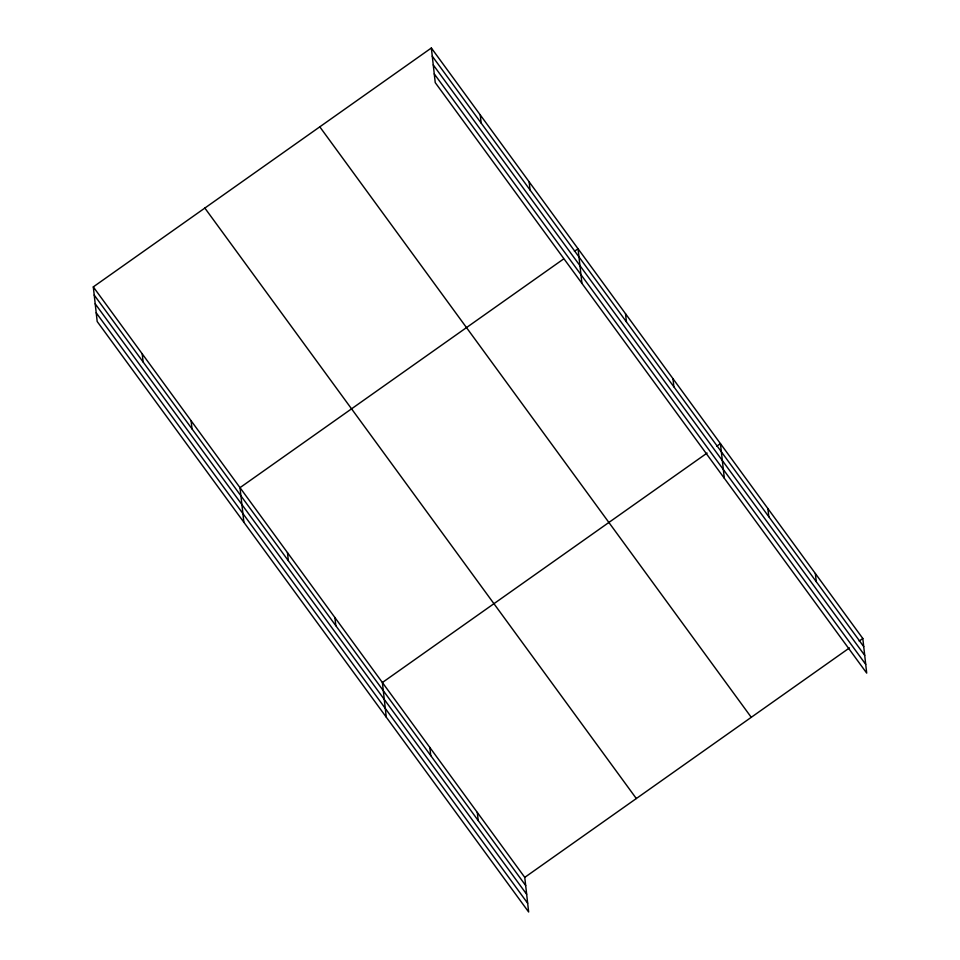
<?xml version="1.0" encoding="UTF-8"?>
<svg xmlns="http://www.w3.org/2000/svg" width="960" height="960" viewBox="0 0 960 960"><rect width="100%" height="100%" fill="white"/><g stroke="black" fill="none" stroke-linecap="round" stroke-linejoin="round"><path stroke-width="1.44" d="M93.3 286.896L524.76 877.38L528.648 912L97.188 321.516L93.3 286.896L431.352 48L862.812 638.484L866.7 673.104L435.24 82.62L431.352 48M563.496 259.044L240 487.668L243.876 522.288M574.416 251.328L578.052 248.76L581.928 283.38M707.1 453.048L382.38 682.524L386.268 717.144M716.796 446.196L720.432 443.616L724.32 478.236M524.76 877.38L849.48 647.904M859.176 641.052L862.812 638.484M432.264 56.16L863.736 646.644M433.248 64.896L864.708 655.368M434.256 73.884L865.716 664.368M319.8 126.84L751.26 717.312M204.852 208.068L636.324 798.54M94.212 295.056L525.684 885.54M95.196 303.792L526.656 894.276M96.204 312.792L527.664 903.264M815.352 573.528L816.276 581.688M767.892 508.572L768.804 516.732M672.972 378.672L673.884 386.832M625.512 313.716L626.424 321.876M529.152 181.848L530.064 190.008M480.252 114.924L481.164 123.084M477.3 812.424L478.224 820.584M429.84 747.48L430.752 755.64M334.92 617.568L335.832 625.728M287.46 552.612L288.372 560.772M191.1 420.744L192.012 428.904M142.2 353.82L143.112 361.98"/></g></svg>
